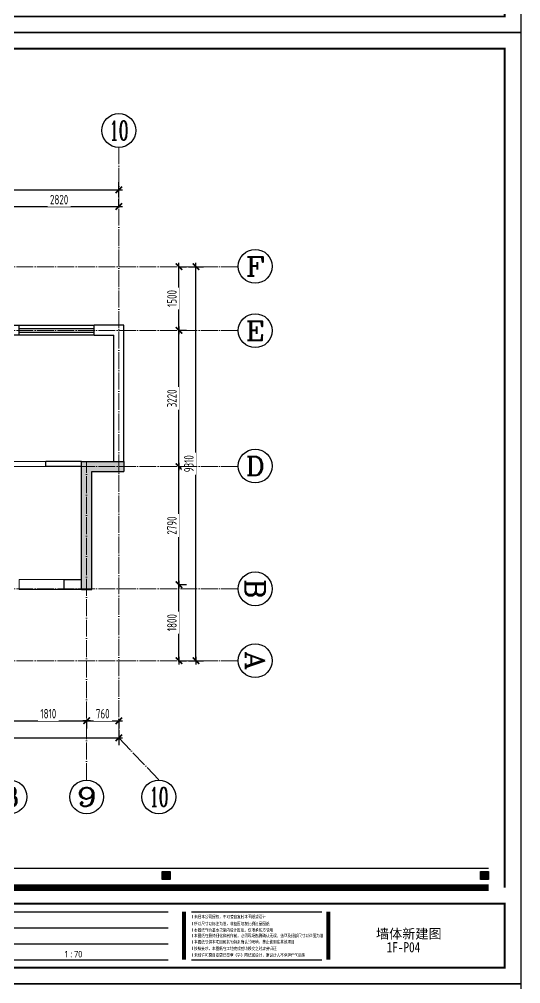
# Model space of a CAD drawing. Header units: inches. Extents: x -50945 to 250244, y -404780 to 18493.
# Drawn here: x 143053 to 154891, y -292400 to -269611 of the extents above; entities that cross this region are included whole.
import ezdxf
from ezdxf.enums import TextEntityAlignment as Align

# ---------------------------------------------------------------- set-up
doc = ezdxf.new("R2010")
doc.units = ezdxf.units.IN
doc.header["$MEASUREMENT"] = 0
doc.linetypes.add('DOTE', pattern=[2.42, 2, -0.2, 0.02, -0.2])
for name, color, linetype in [('0 @ 1 (1)', 7, 'Continuous'), ('15开关布置图-YJ', 2, 'Continuous'), ('AXIS', 1, 'Continuous'), ('AXIS_TEXT', 7, 'Continuous'), ('A图框', 7, 'Continuous'), ('D-ARCHI', 250, 'Continuous'), ('EVH 立面填充', 8, 'Continuous'), ('IBS-003-建筑窗框', 3, 'Continuous'), ('IBS-182-原建筑非承重墙', 150, 'Continuous'), ('IBS-200-原建筑承重墙柱', 200, 'Continuous'), ('IBS-63-原建筑窗', 63, 'Continuous'), ('外标注', 50, 'Continuous')]:
    doc.layers.add(name, color=color, linetype=linetype)
doc.layers.add('门', color=65, linetype='Continuous', lineweight=13)
doc.styles.add('04.YBC-外标注3.0', font='', dxfattribs={"width": 0.8, "height": 3})
doc.styles.add('05.YBC-内标注2.5', font='', dxfattribs={"width": 0.8, "height": 2.5})
doc.styles.add('_TCH_AXIS', font='COMPLEX', dxfattribs={"bigfont": 'GBCBIG'})
doc.styles.add('COMPLEX', font='COMPLEX')
doc.styles.add('HBA-DIMT', font='ARCHS.SHX', dxfattribs={"width": 0.8})
doc.styles.get("Standard").update_dxf_attribs({"font": 'Arial.ttf'})
doc.styles.add('宋体', font='', dxfattribs={"width": 0.8})
doc.styles.get('04.YBC-外标注3.0').set_extended_font_data('SimSun')
doc.styles.get('05.YBC-内标注2.5').set_extended_font_data('SimSun')
doc.styles.get('宋体').set_extended_font_data('SimSun')
doc.dimstyles.new('HBA_40', dxfattribs={"dimscale": 50, "dimtxt": 2.5, "dimasz": 0.1, "dimexe": 2, "dimexo": 2.5, "dimgap": 0.6, "dimtad": 1, "dimdec": 0, "dimrnd": 5, "dimzin": 0, "dimtxsty": 'HBA-DIMT', "dimblk": 'HBA_DIMENSION_TICK', "dimblk1": 'HBA_DIMENSION_TICK', "dimblk2": 'HBA_DIMENSION_TICK', "dimcen": 0.125, "dimclrd": 44, "dimclre": 44, "dimclrt": 2, "dimadec": 0, "dimazin": 0, "dimtfac": 1, "dimtdec": 0, "dimtix": 1, "dimtmove": 1, "dimatfit": 3, "dimldrblk": 'HBA_Leader_Dot', "dimfxl": 0, "dimtvp": 1, "dimtfill": 1, "dimtolj": 1, "dimtzin": 0, "dimarcsym": 0})

# ---------------------------------------------------------------- blocks, each defined once
blk = doc.blocks.new('HBA_DIMENSION_TICK')
at = {"color": 0, "linetype": 'ByBlock'}
for p, q in [((-10, 0), (0, 0)), ((0, 0), (10, 0))]:
    blk.add_line(p, q, dxfattribs=at)
at = {"color": 50, "linetype": 'ByBlock'}
blk.add_solid([(-10, -7), (-7, -10), (7, 10), (10, 7)], dxfattribs=at)
blk = doc.blocks.new('*D352')
at = {"layer": 'Defpoints', "color": 0, "transparency": 16777216}
for p in [(142833, -285932), (144643, -285932), (144643, -286187)]:
    blk.add_point(p, dxfattribs=at)
at = {"layer": '外标注', "color": 44, "lineweight": -2, "transparency": 16777216}
for p, q in [((142833, -286157), (142833, -286367)), ((142842, -286187), (144634, -286187)), ((144643, -286157), (144643, -286367))]:
    blk.add_line(p, q, dxfattribs=at)
at = {"layer": '外标注', "color": 44, "lineweight": -2, "transparency": 16777216, "xscale": 9, "yscale": 9, "zscale": 9, "rotation": 180}
blk.add_blockref('HBA_DIMENSION_TICK', (142833, -286187), dxfattribs=at)
at = {"layer": '外标注', "color": 44, "lineweight": -2, "transparency": 16777216, "xscale": 9, "yscale": 9, "zscale": 9}
blk.add_blockref('HBA_DIMENSION_TICK', (144643, -286187), dxfattribs=at)
at = {"layer": '外标注', "color": 2, "transparency": 16777216, "insert": (143738, -286020), "char_height": 225, "attachment_point": 5, "style": 'HBA-DIMT', "bg_fill": 3, "box_fill_scale": 1.25, "bg_fill_color": 256, "bg_fill_true_color": 13158600, "bg_fill_transparency": 0}
blk.add_mtext('\\A1;1810', dxfattribs=at)
blk = doc.blocks.new('HBA_Leader_Dot')
at = {"color": 0, "linetype": 'ByBlock'}
blk.add_line((-5, 0), (-10, 0), dxfattribs=at)
at = {"color": 0, "linetype": 'ByBlock', "const_width": 5}
blk.add_lwpolyline([(-2.5, 0, 1), (2.5, 0, 1)], format="xyb", close=True, dxfattribs=at)
blk = doc.blocks.new('*D353')
at = {"layer": 'Defpoints', "color": 0, "transparency": 16777216}
for p in [(144643, -285932), (145403, -285932), (145403, -286187)]:
    blk.add_point(p, dxfattribs=at)
at = {"layer": '外标注', "color": 44, "lineweight": -2, "transparency": 16777216}
for p, q in [((144643, -286157), (144643, -286367)), ((144652, -286187), (145394, -286187)), ((145403, -286157), (145403, -286367))]:
    blk.add_line(p, q, dxfattribs=at)
at = {"layer": '外标注', "color": 44, "lineweight": -2, "transparency": 16777216, "xscale": 9, "yscale": 9, "zscale": 9, "rotation": 180}
blk.add_blockref('HBA_DIMENSION_TICK', (144643, -286187), dxfattribs=at)
at = {"layer": '外标注', "color": 44, "lineweight": -2, "transparency": 16777216, "xscale": 9, "yscale": 9, "zscale": 9}
blk.add_blockref('HBA_DIMENSION_TICK', (145403, -286187), dxfattribs=at)
at = {"layer": '外标注', "color": 2, "transparency": 16777216, "insert": (145023, -286020), "char_height": 225, "attachment_point": 5, "style": 'HBA-DIMT', "bg_fill": 3, "box_fill_scale": 1.25, "bg_fill_color": 256, "bg_fill_true_color": 13158600, "bg_fill_transparency": 0}
blk.add_mtext('\\A1;760', dxfattribs=at)
blk = doc.blocks.new('*D354')
at = {"layer": 'Defpoints', "color": 0, "transparency": 16777216}
for p in [(130703, -286187), (145403, -286187), (145403, -286587)]:
    blk.add_point(p, dxfattribs=at)
at = {"layer": '外标注', "color": 44, "lineweight": -2, "transparency": 16777216}
for p, q in [((130703, -286412), (130703, -286767)), ((145403, -286412), (145403, -286767)), ((130712, -286587), (145394, -286587))]:
    blk.add_line(p, q, dxfattribs=at)
at = {"layer": '外标注', "color": 44, "lineweight": -2, "transparency": 16777216, "xscale": 9, "yscale": 9, "zscale": 9, "rotation": 180}
blk.add_blockref('HBA_DIMENSION_TICK', (130703, -286587), dxfattribs=at)
at = {"layer": '外标注', "color": 44, "lineweight": -2, "transparency": 16777216, "xscale": 9, "yscale": 9, "zscale": 9}
blk.add_blockref('HBA_DIMENSION_TICK', (145403, -286587), dxfattribs=at)
at = {"layer": '外标注', "color": 2, "transparency": 16777216, "insert": (138053, -286420), "char_height": 225, "attachment_point": 5, "style": 'HBA-DIMT', "bg_fill": 3, "box_fill_scale": 1.25, "bg_fill_color": 256, "bg_fill_true_color": 13158600, "bg_fill_transparency": 0}
blk.add_mtext('\\A1;14700', dxfattribs=at)
blk = doc.blocks.new('*D355')
at = {"layer": 'Defpoints', "color": 0, "transparency": 16777216}
for p in [(146581, -282969), (146823, -282969), (146581, -284767)]:
    blk.add_point(p, dxfattribs=at)
at = {"layer": '外标注', "color": 44, "lineweight": -2, "transparency": 16777216}
for p, q in [((146806, -282969), (147003, -282969)), ((146823, -284758), (146823, -282978)), ((146806, -284767), (147003, -284767))]:
    blk.add_line(p, q, dxfattribs=at)
at = {"layer": '外标注', "color": 44, "lineweight": -2, "transparency": 16777216, "xscale": 9, "yscale": 9, "zscale": 9}
for p, rotation in [((146823, -282969), 90), ((146823, -284767), 270)]:
    blk.add_blockref('HBA_DIMENSION_TICK', p, dxfattribs=dict(at, rotation=rotation))
at = {"layer": '外标注', "color": 2, "transparency": 16777216, "insert": (146656, -283868), "char_height": 225, "attachment_point": 5, "rotation": 90, "style": 'HBA-DIMT', "bg_fill": 3, "box_fill_scale": 1.25, "bg_fill_color": 256, "bg_fill_true_color": 13158600, "bg_fill_transparency": 0}
blk.add_mtext('\\A1;1800', dxfattribs=at)
blk = doc.blocks.new('*D356')
at = {"layer": 'Defpoints', "color": 0, "transparency": 16777216}
for p in [(146581, -280179), (146823, -280179), (146581, -282969)]:
    blk.add_point(p, dxfattribs=at)
at = {"layer": '外标注', "color": 44, "lineweight": -2, "transparency": 16777216}
for p, q in [((146806, -280179), (147003, -280179)), ((146823, -282960), (146823, -280188)), ((146806, -282969), (147003, -282969))]:
    blk.add_line(p, q, dxfattribs=at)
at = {"layer": '外标注', "color": 44, "lineweight": -2, "transparency": 16777216, "xscale": 9, "yscale": 9, "zscale": 9}
for p, rotation in [((146823, -280179), 90), ((146823, -282969), 270)]:
    blk.add_blockref('HBA_DIMENSION_TICK', p, dxfattribs=dict(at, rotation=rotation))
at = {"layer": '外标注', "color": 2, "transparency": 16777216, "insert": (146656, -281574), "char_height": 225, "attachment_point": 5, "rotation": 90, "style": 'HBA-DIMT', "bg_fill": 3, "box_fill_scale": 1.25, "bg_fill_color": 256, "bg_fill_true_color": 13158600, "bg_fill_transparency": 0}
blk.add_mtext('\\A1;2790', dxfattribs=at)
blk = doc.blocks.new('*D357')
at = {"layer": 'Defpoints', "color": 0, "transparency": 16777216}
for p in [(146581, -276959), (146823, -276959), (146581, -280179)]:
    blk.add_point(p, dxfattribs=at)
at = {"layer": '外标注', "color": 44, "lineweight": -2, "transparency": 16777216}
for p, q in [((146806, -276959), (147003, -276959)), ((146823, -280170), (146823, -276968)), ((146806, -280179), (147003, -280179))]:
    blk.add_line(p, q, dxfattribs=at)
at = {"layer": '外标注', "color": 44, "lineweight": -2, "transparency": 16777216, "xscale": 9, "yscale": 9, "zscale": 9}
for p, rotation in [((146823, -276959), 90), ((146823, -280179), 270)]:
    blk.add_blockref('HBA_DIMENSION_TICK', p, dxfattribs=dict(at, rotation=rotation))
at = {"layer": '外标注', "color": 2, "transparency": 16777216, "insert": (146656, -278569), "char_height": 225, "attachment_point": 5, "rotation": 90, "style": 'HBA-DIMT', "bg_fill": 3, "box_fill_scale": 1.25, "bg_fill_color": 256, "bg_fill_true_color": 13158600, "bg_fill_transparency": 0}
blk.add_mtext('\\A1;3220', dxfattribs=at)
blk = doc.blocks.new('*D358')
at = {"layer": 'Defpoints', "color": 0, "transparency": 16777216}
for p in [(146581, -275458), (146823, -275458), (146581, -276959)]:
    blk.add_point(p, dxfattribs=at)
at = {"layer": '外标注', "color": 44, "lineweight": -2, "transparency": 16777216}
for p, q in [((146806, -275458), (147003, -275458)), ((146823, -276950), (146823, -275467)), ((146806, -276959), (147003, -276959))]:
    blk.add_line(p, q, dxfattribs=at)
at = {"layer": '外标注', "color": 44, "lineweight": -2, "transparency": 16777216, "xscale": 9, "yscale": 9, "zscale": 9}
for p, rotation in [((146823, -275458), 90), ((146823, -276959), 270)]:
    blk.add_blockref('HBA_DIMENSION_TICK', p, dxfattribs=dict(at, rotation=rotation))
at = {"layer": '外标注', "color": 2, "transparency": 16777216, "insert": (146656, -276208), "char_height": 225, "attachment_point": 5, "rotation": 90, "style": 'HBA-DIMT', "bg_fill": 3, "box_fill_scale": 1.25, "bg_fill_color": 256, "bg_fill_true_color": 13158600, "bg_fill_transparency": 0}
blk.add_mtext('\\A1;1500', dxfattribs=at)
blk = doc.blocks.new('*D359')
at = {"layer": 'Defpoints', "color": 0, "transparency": 16777216}
for p in [(146823, -275458), (147223, -275458), (146823, -284767)]:
    blk.add_point(p, dxfattribs=at)
at = {"layer": '外标注', "color": 44, "lineweight": -2, "transparency": 16777216}
for p, q in [((147048, -275458), (147403, -275458)), ((147223, -284758), (147223, -275467)), ((147048, -284767), (147403, -284767))]:
    blk.add_line(p, q, dxfattribs=at)
at = {"layer": '外标注', "color": 44, "lineweight": -2, "transparency": 16777216, "xscale": 9, "yscale": 9, "zscale": 9}
for p, rotation in [((147223, -275458), 90), ((147223, -284767), 270)]:
    blk.add_blockref('HBA_DIMENSION_TICK', p, dxfattribs=dict(at, rotation=rotation))
at = {"layer": '外标注', "color": 2, "transparency": 16777216, "insert": (147056, -280113), "char_height": 225, "attachment_point": 5, "rotation": 90, "style": 'HBA-DIMT', "bg_fill": 3, "box_fill_scale": 1.25, "bg_fill_color": 256, "bg_fill_true_color": 13158600, "bg_fill_transparency": 0}
blk.add_mtext('\\A1;9310', dxfattribs=at)
blk = doc.blocks.new('*D363')
at = {"layer": 'Defpoints', "color": 0, "transparency": 16777216}
for p in [(145403, -274038), (142583, -274263), (145403, -274263)]:
    blk.add_point(p, dxfattribs=at)
at = {"layer": '外标注', "color": 44, "lineweight": -2, "transparency": 16777216}
for p, q in [((142583, -274038), (142583, -273858)), ((145403, -274038), (145403, -273858)), ((142592, -274038), (145394, -274038))]:
    blk.add_line(p, q, dxfattribs=at)
at = {"layer": '外标注', "color": 44, "lineweight": -2, "transparency": 16777216, "xscale": 9, "yscale": 9, "zscale": 9, "rotation": 180}
blk.add_blockref('HBA_DIMENSION_TICK', (142583, -274038), dxfattribs=at)
at = {"layer": '外标注', "color": 44, "lineweight": -2, "transparency": 16777216, "xscale": 9, "yscale": 9, "zscale": 9}
blk.add_blockref('HBA_DIMENSION_TICK', (145403, -274038), dxfattribs=at)
at = {"layer": '外标注', "color": 2, "transparency": 16777216, "insert": (143993, -273872), "char_height": 225, "attachment_point": 5, "style": 'HBA-DIMT', "bg_fill": 3, "box_fill_scale": 1.25, "bg_fill_color": 256, "bg_fill_true_color": 13158600, "bg_fill_transparency": 0}
blk.add_mtext('\\A1;2820', dxfattribs=at)
blk = doc.blocks.new('*D364')
at = {"layer": 'Defpoints', "color": 0, "transparency": 16777216}
for p in [(145403, -273638), (130703, -274038), (145403, -274038)]:
    blk.add_point(p, dxfattribs=at)
at = {"layer": '外标注', "color": 44, "lineweight": -2, "transparency": 16777216}
for p, q in [((130703, -273813), (130703, -273458)), ((145403, -273813), (145403, -273458)), ((130712, -273638), (145394, -273638))]:
    blk.add_line(p, q, dxfattribs=at)
at = {"layer": '外标注', "color": 44, "lineweight": -2, "transparency": 16777216, "xscale": 9, "yscale": 9, "zscale": 9, "rotation": 180}
blk.add_blockref('HBA_DIMENSION_TICK', (130703, -273638), dxfattribs=at)
at = {"layer": '外标注', "color": 44, "lineweight": -2, "transparency": 16777216, "xscale": 9, "yscale": 9, "zscale": 9}
blk.add_blockref('HBA_DIMENSION_TICK', (145403, -273638), dxfattribs=at)
at = {"layer": '外标注', "color": 2, "transparency": 16777216, "insert": (138053, -273472), "char_height": 225, "attachment_point": 5, "style": 'HBA-DIMT', "bg_fill": 3, "box_fill_scale": 1.25, "bg_fill_color": 256, "bg_fill_true_color": 13158600, "bg_fill_transparency": 0}
blk.add_mtext('\\A1;14700', dxfattribs=at)
blk = doc.blocks.new('_AXISO')
blk.add_circle((0, 0), 0.5)
at = {"layer": 'AXIS_TEXT', "style": 'COMPLEX', "width": 1.041667}
blk.add_attdef('A', text='', height=0.56, dxfattribs=at).set_placement((-0.25, -0.28), (0.25, -0.28), align=Align.FIT)
blk = doc.blocks.new('gegwe')
h = blk.add_hatch(color=9)
h.paths.add_polyline_path([(189652, -49616), (189652, -49028), (189629, -49028), (189629, -49617), (189269, -49867), (189269, -49028), (189267, -49028), (189246, -49028), (189246, -51182), (190039, -51182), (190039, -49027), (190014, -49027), (190014, -49865), (190014, -49868)])
h.paths.add_polyline_path([(190014, -49898), (190014, -51161), (189269, -51161), (189269, -49898), (189642, -49636)], flags=16)
h.paths.add_polyline_path([(189641, -49706), (189653, -49716), (189653, -50844), (189629, -50844), (189629, -49716)], flags=0)
h.paths.add_polyline_path([(189825, -49834), (189847, -49852), (189847, -51000), (189439, -51000), (189439, -49849), (189461, -49834), (189461, -50979), (189825, -50979)], flags=0)
h.paths.add_polyline_path([(189439, -49636), (189459, -49620), (189459, -49028), (189439, -49028)], flags=17)
h.paths.add_polyline_path([(189822, -49620), (189847, -49637), (189847, -49027), (189822, -49027)])
at = {"color": 9}
for points in [[(189267, -49028), (189246, -49028), (189246, -51182), (190039, -51182), (190039, -49027), (190014, -49027), (190014, -49865), (190014, -49868)], [(189269, -49867), (189269, -49028), (189267, -49028)], [(189269, -49867), (189629, -49617), (189629, -49028)], [(189439, -49028), (189459, -49028), (189459, -49620), (189439, -49636), (189439, -49028)], [(189629, -49028), (189650, -49028), (189652, -49028), (189652, -49616), (190014, -49868)], [(190014, -49898), (189642, -49636), (189269, -49898)], [(189641, -49706), (189653, -49716), (189653, -50844), (189629, -50844), (189629, -49716), (189641, -49706)], [(190014, -49898), (190014, -51161), (189269, -51161), (189269, -49898)], [(189439, -49849), (189439, -51000), (189847, -51000), (189847, -49852), (189825, -49834), (189825, -50979), (189461, -50979), (189461, -49834), (189461, -49834), (189439, -49849)]]:
    blk.add_lwpolyline(points, dxfattribs=at)
blk.add_lwpolyline([(189822, -49027), (189842, -49027), (189847, -49027), (189847, -49637), (189822, -49620), (189822, -49027)], close=True, dxfattribs=at)
blk = doc.blocks.new('gegeg')
at = {"layer": 'A图框'}
h = blk.add_hatch(color=256, dxfattribs=at)
h.dxf.hatch_style = 1
h.paths.add_polyline_path([(133887, -57733), (134062, -57733), (134062, -57558), (133887, -57558)])
h = blk.add_hatch(color=256, dxfattribs=at)
h.dxf.hatch_style = 1
h.paths.add_polyline_path([(140844, -57733), (141019, -57733), (141019, -57558), (140844, -57558)])
h = blk.add_hatch(color=256, dxfattribs=at)
h.dxf.hatch_style = 1
h.paths.add_polyline_path([(147800, -57733), (147975, -57733), (147975, -57558), (147800, -57558)])
h = blk.add_hatch(color=256, dxfattribs=at)
h.dxf.hatch_style = 1
h.paths.add_polyline_path([(154931, -57558), (154756, -57558), (154756, -57733), (154931, -57733)])
h = blk.add_hatch(color=256, dxfattribs=at)
h.dxf.hatch_style = 1
h.paths.add_polyline_path([(161887, -57558), (161712, -57558), (161712, -57733), (161887, -57733)])
for points in [[(134739, -58777), (134739, -59093), (134540, -58756), (134463, -58756), (134463, -59217), (134420, -59217), (134420, -59237), (134529, -59237), (134529, -59217), (134483, -59217), (134483, -58794), (134745, -59237), (134761, -59237), (134761, -58777), (134804, -58777), (134804, -58756), (134693, -58756), (134693, -58777)], [(134914, -59212), (134909, -59229), (134893, -59235), (134879, -59235), (134879, -59253), (135145, -59253), (135170, -59139), (135158, -59133), (135153, -59151), (135121, -59209), (135116, -59214), (135061, -59235), (135000, -59235), (134986, -59229), (134980, -59212), (134980, -58994), (135047, -58994), (135082, -59011), (135091, -59061), (135091, -59073), (135105, -59073), (135105, -58901), (135091, -58901), (135091, -58919), (135082, -58962), (135047, -58977), (134980, -58977), (134980, -58796), (134986, -58779), (135000, -58774), (135065, -58773), (135114, -58794), (135151, -58861), (135163, -58855), (135137, -58756), (134881, -58756), (134881, -58773), (134893, -58773), (134909, -58779), (134914, -58797)], [(135417, -58811), (135426, -58787), (135445, -58779), (135506, -58779), (135506, -58756), (135256, -58756), (135256, -58779), (135317, -58779), (135338, -58787), (135344, -58810), (135344, -59182), (135339, -59205), (135316, -59213), (135256, -59213), (135256, -59237), (135506, -59237), (135506, -59213), (135446, -59213), (135427, -59206), (135417, -59182)], [(135837, -59038), (135882, -59078), (135903, -59132), (135902, -59152), (135881, -59208), (135872, -59220), (135825, -59243), (135813, -59242), (135761, -59214), (135741, -59189), (135716, -59118), (135702, -59123), (135721, -59263), (135737, -59248), (135751, -59243), (135823, -59263), (135863, -59257), (135916, -59223), (135949, -59199), (135968, -59131), (135971, -59105), (135945, -59040), (135909, -59002), (135837, -58960), (135798, -58947), (135768, -58935), (135738, -58864), (135753, -58809), (135762, -58797), (135809, -58778), (135816, -58777), (135869, -58797), (135880, -58811), (135910, -58880), (135922, -58873), (135912, -58756), (135903, -58771), (135889, -58777), (135860, -58765), (135816, -58756), (135782, -58762), (135736, -58794), (135724, -58813), (135707, -58877), (135707, -58896), (135730, -58964), (135755, -58986)], [(136289, -59003), (136289, -59216), (136284, -59234), (136268, -59240), (136256, -59240), (136256, -59258), (136379, -59258), (136379, -59240), (136367, -59240), (136353, -59234), (136346, -59218), (136346, -58797), (136353, -58780), (136367, -58774), (136377, -58774), (136377, -58756), (136258, -58756), (136258, -58774), (136268, -58774), (136284, -58780), (136289, -58797), (136289, -58975), (136150, -58975), (136150, -58797), (136157, -58780), (136172, -58774), (136180, -58774), (136180, -58756), (136062, -58756), (136062, -58774), (136072, -58774), (136088, -58780), (136093, -58797), (136093, -59216), (136088, -59234), (136072, -59240), (136060, -59240), (136060, -59258), (136183, -59258), (136183, -59240), (136171, -59240), (136157, -59235), (136150, -59217), (136150, -59003)], [(136534, -59212), (136530, -59229), (136514, -59235), (136499, -59235), (136499, -59253), (136765, -59253), (136791, -59139), (136779, -59133), (136774, -59151), (136742, -59209), (136736, -59214), (136681, -59235), (136621, -59235), (136607, -59229), (136600, -59212), (136600, -58994), (136667, -58994), (136702, -59011), (136711, -59061), (136711, -59073), (136725, -59073), (136725, -58901), (136711, -58901), (136711, -58919), (136702, -58962), (136668, -58977), (136600, -58977), (136600, -58796), (136606, -58779), (136620, -58774), (136686, -58773), (136734, -58794), (136771, -58861), (136783, -58855), (136758, -58756), (136502, -58756), (136502, -58773), (136513, -58773), (136530, -58779), (136534, -58797)], [(138503, -59104), (138503, -59096), (136951, -59096), (136951, -59104)]]:
    blk.add_hatch(color=256, dxfattribs=at).paths.add_polyline_path(points)
for p, q in [((133887, -57482), (161887, -57482)), ((147184, -58433), (150684, -58433)), ((151384, -58433), (154884, -58433)), ((155398, -58433), (158242, -58433)), ((147184, -58783), (150684, -58783)), ((151384, -58783), (154884, -58783)), ((147184, -59133), (150684, -59133)), ((151384, -59133), (154884, -59133)), ((138761, -59483), (146834, -59483)), ((147184, -59483), (150684, -59483)), ((151384, -59483), (154884, -59483)), ((155398, -59483), (158242, -59483))]:
    blk.add_line(p, q, dxfattribs=at)
for points in [[(162587, -39218), (162587, -60008), (133187, -60008), (133187, -39218)], [(133431, -40125), (133643, -40125), (133643, -42755), (133431, -42755)], [(134062, -57558), (133887, -57558), (133887, -57733), (134062, -57733)], [(141019, -57558), (140844, -57558), (140844, -57733), (141019, -57733)], [(147975, -57558), (147800, -57558), (147800, -57733), (147975, -57733)], [(154756, -57558), (154931, -57558), (154931, -57733), (154756, -57733)], [(161712, -57558), (161887, -57558), (161887, -57733), (161712, -57733)], [(134739, -58777), (134739, -59093), (134540, -58756), (134463, -58756), (134463, -59217), (134420, -59217), (134420, -59237), (134529, -59237), (134529, -59217), (134483, -59217), (134483, -58794), (134745, -59237), (134761, -59237), (134761, -58777), (134804, -58777), (134804, -58756), (134693, -58756), (134693, -58777), (134739, -58777)], [(135256, -58756), (135506, -58756), (135506, -58779), (135445, -58779), (135426, -58787), (135417, -58811), (135417, -59182), (135427, -59206), (135446, -59213), (135506, -59213), (135506, -59237), (135256, -59237), (135256, -59213), (135316, -59213), (135339, -59205), (135344, -59182), (135344, -58810), (135338, -58787), (135317, -58779), (135256, -58779), (135256, -58756)], [(136951, -59096), (138503, -59096), (138503, -59104), (136951, -59104)]]:
    blk.add_lwpolyline(points, close=True, dxfattribs=at)
for points, const_width in [([(133537, -40125), (133537, -39568), (162237, -39568), (162237, -57908)], 42), ([(133537, -57908), (133537, -42755)], 42), ([(161887, -57908), (133887, -57908)], 140), ([(138761, -58433), (138761, -59483)], 84), ([(146834, -58433), (146834, -59483)], 84), ([(151034, -58433), (151034, -59483)], 84), ([(155234, -58433), (155234, -59483)], 84), ([(158387, -58433), (158387, -59483)], 84)]:
    blk.add_lwpolyline(points, dxfattribs=dict(at, const_width=const_width))
at = {"layer": 'A图框', "const_width": 42}
blk.add_lwpolyline([(133537, -58258), (162237, -58258), (162237, -59658), (133537, -59658)], close=True, dxfattribs=at)
at = {"layer": 'A图框'}
for points in [[(134882, -58756), (135137, -58756), (135163, -58855), (135151, -58861), (135116, -58798), (135112, -58793), (135065, -58773), (135000, -58774), (134986, -58779), (134980, -58796), (134980, -58977), (135047, -58977), (135082, -58962), (135091, -58919), (135091, -58901), (135105, -58901), (135105, -59073), (135091, -59073), (135091, -59061), (135082, -59011), (135047, -58994), (134980, -58994), (134980, -59212), (134986, -59229), (135000, -59235), (135061, -59235), (135116, -59214), (135121, -59209), (135153, -59151), (135158, -59133), (135170, -59139), (135145, -59253), (134879, -59253), (134879, -59235), (134893, -59235), (134909, -59229), (134914, -59212), (134914, -58797), (134909, -58779), (134893, -58773), (134881, -58773), (134881, -58756)], [(135910, -58880), (135922, -58873), (135912, -58756), (135903, -58771), (135889, -58777), (135860, -58765), (135816, -58756), (135782, -58762), (135736, -58794), (135724, -58813), (135707, -58877), (135707, -58896), (135730, -58964), (135755, -58986), (135837, -59038), (135882, -59078), (135903, -59132), (135902, -59152), (135881, -59208), (135872, -59220), (135825, -59243), (135813, -59242), (135761, -59214), (135741, -59189), (135716, -59118), (135702, -59123), (135721, -59263), (135737, -59248), (135751, -59243), (135823, -59263), (135863, -59257), (135916, -59223), (135949, -59199), (135968, -59131), (135971, -59105), (135945, -59040), (135909, -59002), (135837, -58960), (135798, -58947), (135768, -58935), (135738, -58864), (135753, -58809), (135762, -58797), (135809, -58778), (135816, -58777), (135869, -58797), (135880, -58811), (135910, -58880)], [(136258, -58756), (136377, -58756), (136377, -58774), (136367, -58774), (136353, -58780), (136346, -58797), (136346, -59218), (136353, -59234), (136367, -59240), (136379, -59240), (136379, -59258), (136256, -59258), (136256, -59240), (136268, -59240), (136284, -59234), (136289, -59216), (136289, -59003), (136150, -59003), (136150, -59217), (136157, -59235), (136171, -59240), (136183, -59240), (136183, -59258), (136060, -59258), (136060, -59240), (136072, -59240), (136088, -59234), (136093, -59216), (136093, -58797), (136088, -58780), (136072, -58774), (136062, -58774), (136062, -58756), (136180, -58756), (136180, -58774), (136172, -58774), (136157, -58780), (136150, -58797), (136150, -58975), (136289, -58975), (136289, -58797), (136284, -58780), (136268, -58774), (136258, -58774), (136258, -58756)], [(136502, -58756), (136758, -58756), (136783, -58855), (136771, -58861), (136736, -58798), (136732, -58793), (136686, -58773), (136620, -58774), (136606, -58779), (136600, -58796), (136600, -58977), (136668, -58977), (136702, -58962), (136711, -58919), (136711, -58901), (136725, -58901), (136725, -59073), (136711, -59073), (136711, -59061), (136702, -59011), (136667, -58994), (136600, -58994), (136600, -59212), (136607, -59229), (136621, -59235), (136681, -59235), (136736, -59214), (136742, -59209), (136774, -59151), (136779, -59133), (136791, -59139), (136765, -59253), (136499, -59253), (136499, -59235), (136514, -59235), (136530, -59229), (136534, -59212), (136534, -58797), (136530, -58779), (136513, -58773), (136502, -58773), (136502, -58756)]]:
    blk.add_lwpolyline(points, dxfattribs=at)
at = {"layer": '15开关布置图-YJ', "color": 2, "xscale": 0.5119999999988067, "yscale": 0.5119999999988067, "zscale": 0.5119999999988067}
blk.add_blockref('gegwe', (36914, -33299), dxfattribs=at)
at = {"layer": '0 @ 1 (1)', "insert": (152579, -59363), "char_height": 175, "width": 3199.54, "attachment_point": 4, "style": '05.YBC-内标注2.5'}
blk.add_mtext('{\\fMicrosoft YaHei|b0|i0|c134|p34;\\H0.8x; 1 : 70}', dxfattribs=at)
at = {"layer": 'A图框', "rotation": 90, "style": '04.YBC-外标注3.0'}
for s, insert, char_height, width, attachment_point in [('版权由重庆内舍空间设计有限公司全权所有', (133460, -42471), 105, 2420.6, 1), ('©', (133559, -42567), 210, 191.34, 5)]:
    blk.add_mtext(s, dxfattribs=dict(at, insert=insert, char_height=char_height, width=width, attachment_point=attachment_point))
at = {"layer": 'A图框', "char_height": 70, "attachment_point": 1, "style": '04.YBC-外标注3.0'}
for s, width, insert in [('{\\fArial Unicode MS|b0|i0|c134|p0;l 未经本公司授权，不可擅自复制本图纸或设计}', 1842.18, (155405, -58508)), ('{\\fArial Unicode MS|b0|i0|c134|p0;l 所以尺寸以标注为准，非蓝图勿按比例测量图纸}', 1906.2, (155405, -58662)), ('{\\fArial Unicode MS|b0|i0|c134|p0;l 本图纸作为基本的室内设计图纸，仅限承包方使用}', 2550.12, (155405, -58801)), ('{\\fArial Unicode MS|b0|i0|c134|p0;l 本图纸在最终细化和制作前，必须现场勘测确认无误，造型及细部尺寸以详图为准}', 3701.19, (155405, -58923)), ('{\\fArial Unicode MS|b0|i0|c134|p0;l 本图纸仅供本项目和其他特别确认的场地，禁止使用在其他项目}', 3008.74, (155405, -59060)), ('{\\fArial Unicode MS|b0|i0|c134|p0;l 按照要求，本图纸在工地完成验收移交之时需要归还}', 1941.8, (155405, -59203)), ('{\\fArial Unicode MS|b0|i0|c134|p0;l 未经许可擅自变更已签章《字》图纸或设计，原设计人不承担任何后果}', 3026.66, (155405, -59346))]:
    blk.add_mtext_dynamic_manual_height_columns(s, width=width, gutter_width=1, heights=[0], dxfattribs=dict(at, insert=insert))

msp = doc.modelspace()

# ---------------------------------------------------------------- hatches: boundary and pattern name
at = {"layer": 'EVH 立面填充'}
h = msp.add_hatch(color=256, dxfattribs=at)
h.dxf.hatch_style = 1
h.paths.add_polyline_path([(144762.98, -280298.62), (145522.98, -280298.62), (145522.98, -280058.62), (144522.98, -280058.62), (144522.98, -283088.62), (144762.98, -283088.62)])

# ---------------------------------------------------------------- linework, layer by layer
at = {"layer": 'IBS-003-建筑窗框', "color": 251, "ltscale": 10}
for p, q in [((143052.98, -276838.62), (144822.98, -276838.62)), ((144822.98, -277078.62), (143052.98, -277078.62))]:
    msp.add_line(p, q, dxfattribs=at)
at = {"layer": 'IBS-182-原建筑非承重墙'}
for p, q in [((142702.98, -276838.62), (143052.98, -276838.62)), ((143052.98, -277078.62), (143052.98, -276838.62)), ((145522.98, -276838.62), (144822.98, -276838.62)), ((144822.98, -277078.62), (144822.98, -276838.62)), ((145522.98, -280058.62), (145522.98, -276838.62)), ((143052.98, -277078.62), (142702.98, -277078.62)), ((144822.98, -277078.62), (145282.98, -277078.62)), ((145282.98, -280058.62), (145282.98, -277078.62)), ((143682.98, -280178.62), (143682.98, -280058.62)), ((144522.98, -280058.62), (143682.98, -280058.62)), ((144522.98, -280178.62), (143682.98, -280178.62)), ((144112.98, -283088.62), (144112.98, -282848.62)), ((144112.98, -282848.62), (144522.98, -282848.62)), ((144522.98, -283088.62), (144112.98, -283088.62))]:
    msp.add_line(p, q, dxfattribs=at)
at = {"layer": 'IBS-200-原建筑承重墙柱', "ltscale": 0.02}
for p, q in [((144522.98, -283088.62), (144522.98, -280058.62)), ((144522.98, -280058.62), (145522.98, -280058.62)), ((145522.98, -280058.62), (145522.98, -280298.62)), ((144762.98, -283088.62), (144762.98, -280298.62)), ((144762.98, -280298.62), (145522.98, -280298.62)), ((144522.98, -283088.62), (144762.98, -283088.62))]:
    msp.add_line(p, q, dxfattribs=at)
at = {"layer": 'IBS-63-原建筑窗'}
for p, q in [((143052.98, -276918.62), (144822.98, -276918.62)), ((143052.98, -277006.2), (144822.98, -277006.2))]:
    msp.add_line(p, q, dxfattribs=at)
at = {"layer": '门', "color": 8, "lineweight": 5}
for points in [[(142802.98, -280058.62), (143682.98, -280058.62), (143682.98, -280178.62), (142802.98, -280178.62)], [(143052.68, -282848.62), (144112.98, -282848.62), (144112.98, -283088.62), (143052.68, -283088.62)]]:
    msp.add_lwpolyline(points, close=True, dxfattribs=at)

# ---------------------------------------------------------------- block references
at = {"layer": '15开关布置图-YJ', "color": 2}
for p, xscale, yscale, zscale in [((-20879.22, -205050.97), 1.081083904073584, 1.081083904073584, 1.081083904073584), ((-20880.44, -250002.3), 1.081091401797356, 1.081091401797356, 1.081091401797356)]:
    msp.add_blockref('gegeg', p, dxfattribs=dict(at, xscale=xscale, yscale=yscale, zscale=zscale))
at = {"layer": 'AXIS'}
ref = msp.add_blockref('_AXISO', (145402.98, -272238.38), dxfattribs=dict(at, xscale=800, yscale=800, zscale=800))
ref.add_attrib('A', '10', dxfattribs={"layer": 'AXIS_TEXT', "height": 452.548, "style": '_TCH_AXIS', "width": 0.724138}).set_placement((145176.71, -272464.65), (145629.25, -272464.65), align=Align.FIT)
ref = msp.add_blockref('_AXISO', (148622.98, -275448.38), dxfattribs=dict(at, xscale=800, yscale=800, zscale=800))
ref.add_attrib('A', 'F', dxfattribs={"layer": 'AXIS_TEXT', "height": 452.55, "style": '_TCH_AXIS', "width": 1.3125}).set_placement((148396.71, -275674.65), (148849.25, -275674.65), align=Align.FIT)
ref = msp.add_blockref('_AXISO', (148622.98, -276968.62), dxfattribs=dict(at, xscale=800, yscale=800, zscale=800))
ref.add_attrib('A', 'E', dxfattribs={"layer": 'AXIS_TEXT', "height": 452.55, "style": '_TCH_AXIS', "width": 1.3125}).set_placement((148396.71, -277194.89), (148849.25, -277194.89), align=Align.FIT)
ref = msp.add_blockref('_AXISO', (148622.98, -280168.39), dxfattribs=dict(at, xscale=800, yscale=800, zscale=800))
ref.add_attrib('A', 'D', dxfattribs={"layer": 'AXIS_TEXT', "height": 452.55, "style": '_TCH_AXIS', "width": 1.235294}).set_placement((148396.71, -280394.66), (148849.25, -280394.66), align=Align.FIT)
ref = msp.add_blockref('_AXISO', (148622.98, -283068.62), dxfattribs=dict(at, xscale=800, yscale=800, zscale=800, rotation=270))
ref.add_attrib('A', 'B', dxfattribs={"layer": 'AXIS_TEXT', "height": 452.55, "rotation": 270, "style": '_TCH_AXIS', "width": 1.235294}).set_placement((148396.71, -282842.34), (148396.71, -283294.89), align=Align.FIT)
ref = msp.add_blockref('_AXISO', (148622.98, -284766.95), dxfattribs=dict(at, xscale=800, yscale=800, zscale=800, rotation=270))
ref.add_attrib('A', 'A', dxfattribs={"layer": 'AXIS_TEXT', "height": 452.55, "rotation": 270, "style": '_TCH_AXIS', "width": 1.166667}).set_placement((148396.71, -284540.68), (148396.71, -284993.23), align=Align.FIT)
ref = msp.add_blockref('_AXISO', (142832.68, -287986.95), dxfattribs=dict(at, xscale=800, yscale=800, zscale=800))
ref.add_attrib('A', '8', dxfattribs={"layer": 'AXIS_TEXT', "height": 452.55, "style": '_TCH_AXIS', "width": 1.5}).set_placement((142606.4, -288213.23), (143058.95, -288213.23), align=Align.FIT)
ref = msp.add_blockref('_AXISO', (144642.98, -287986.95), dxfattribs=dict(at, xscale=800, yscale=800, zscale=800))
ref.add_attrib('A', '9', dxfattribs={"layer": 'AXIS_TEXT', "height": 452.55, "style": '_TCH_AXIS', "width": 1.5}).set_placement((144416.71, -288213.23), (144869.25, -288213.23), align=Align.FIT)
ref = msp.add_blockref('_AXISO', (146347.65, -287986.95), dxfattribs=dict(at, xscale=800, yscale=800, zscale=800))
ref.add_attrib('A', '10', dxfattribs={"layer": 'AXIS_TEXT', "height": 452.548, "style": '_TCH_AXIS', "width": 0.724138}).set_placement((146121.37, -288213.23), (146573.92, -288213.23), align=Align.FIT)

# ---------------------------------------------------------------- texts
at = {"color": 253, "insert": (151728.02, -291416.55), "char_height": 242.164, "attachment_point": 1, "style": '宋体'}
msp.add_mtext_dynamic_manual_height_columns('1F-P04', width=66.2668, gutter_width=16.21, heights=[0], dxfattribs=at)
at = {"layer": 'A图框', "insert": (151475, -291106.62), "char_height": 227.0292, "attachment_point": 1}
msp.add_mtext_dynamic_manual_height_columns('{\\fArial Unicode MS|b0|i0|c134|p0;墙体新建图}', width=2770.8358, gutter_width=16.21, heights=[0], dxfattribs=at)

# ---------------------------------------------------------------- dimensions: what is measured, and where the dimension line sits
at = {"layer": '外标注'}
for base, p1, p2, picture, middle in [((145402.98, -274038.38), (142582.98, -274262.96), (145402.98, -274262.96), '*D363', (143992.98, -273871.88)), ((144642.98, -286186.95), (142832.68, -285931.91), (144642.98, -285931.91), '*D352', (143737.83, -286020.45))]:
    dim = msp.add_linear_dim(base=base, p1=p1, p2=p2, dimstyle='HBA_40', override={"dimscale": 90, "dimfxl": 200, "dimfxlon": 1}, dxfattribs=at)
    dim.commit()
    dim.dimension.update_dxf_attribs({"geometry": picture, "text_midpoint": middle})
dim = msp.add_linear_dim(base=(146822.98, -282968.62), p1=(146581.2, -284766.95), p2=(146581.2, -282968.62), angle=270, dimstyle='HBA_40', override={"dimscale": 90, "dimfxl": 200, "dimfxlon": 1}, dxfattribs=at)
dim.commit()
dim.dimension.update_dxf_attribs({"geometry": '*D355', "text_midpoint": (146656.48, -283867.79)})

# ---------------------------------------------------------------- next in the draw order: dimensions: what is measured, and where the dimension line sits
for base, p1, p2, picture, middle in [((145402.98, -273638.38), (130702.98, -274038.38), (145402.98, -274038.38), '*D364', (138052.98, -273471.88)), ((145402.98, -286186.95), (144642.98, -285931.91), (145402.98, -285931.91), '*D353', (145022.98, -286020.45))]:
    dim = msp.add_linear_dim(base=base, p1=p1, p2=p2, dimstyle='HBA_40', override={"dimscale": 90, "dimfxl": 200, "dimfxlon": 1}, dxfattribs=at)
    dim.commit()
    dim.dimension.update_dxf_attribs({"geometry": picture, "text_midpoint": middle})
dim = msp.add_linear_dim(base=(146822.98, -280178.62), p1=(146581.2, -282968.62), p2=(146581.2, -280178.62), angle=270, dimstyle='HBA_40', override={"dimscale": 90, "dimfxl": 200, "dimfxlon": 1}, dxfattribs=at)
dim.commit()
dim.dimension.update_dxf_attribs({"geometry": '*D356', "text_midpoint": (146656.48, -281573.62)})

# ---------------------------------------------------------------- next in the draw order: dimensions: what is measured, and where the dimension line sits
dim = msp.add_linear_dim(base=(146822.98, -276958.62), p1=(146581.2, -280178.62), p2=(146581.2, -276958.62), angle=270, dimstyle='HBA_40', override={"dimscale": 90, "dimfxl": 200, "dimfxlon": 1}, dxfattribs=at)
dim.commit()
dim.dimension.update_dxf_attribs({"geometry": '*D357', "text_midpoint": (146656.48, -278568.62)})
dim = msp.add_linear_dim(base=(145402.98, -286586.95), p1=(130702.98, -286186.95), p2=(145402.98, -286186.95), dimstyle='HBA_40', override={"dimscale": 90, "dimfxl": 200, "dimfxlon": 1}, dxfattribs=at)
dim.commit()
dim.dimension.update_dxf_attribs({"geometry": '*D354', "text_midpoint": (138052.98, -286420.45)})

# ---------------------------------------------------------------- next in the draw order: linework, layer by layer
at = {"layer": 'D-ARCHI', "color": 251, "linetype": 'DOTE', "lineweight": 5, "ltscale": 200}
for p, q in [((145402.98, -286586.95), (145402.98, -272638.38)), ((144642.98, -287586.95), (144642.98, -280058.62)), ((145402.98, -286589.45), (146347.65, -287586.95))]:
    msp.add_line(p, q, dxfattribs=at)

# ---------------------------------------------------------------- next in the draw order: dimensions: what is measured, and where the dimension line sits
at = {"layer": '外标注'}
dim = msp.add_linear_dim(base=(146822.98, -275458.38), p1=(146581.2, -276958.62), p2=(146581.2, -275458.38), angle=270, dimstyle='HBA_40', override={"dimscale": 90, "dimfxl": 200, "dimfxlon": 1}, dxfattribs=at)
dim.commit()
dim.dimension.update_dxf_attribs({"geometry": '*D358', "text_midpoint": (146656.48, -276208.5)})

# ---------------------------------------------------------------- next in the draw order: dimensions: what is measured, and where the dimension line sits
dim = msp.add_linear_dim(base=(147222.98, -275458.38), p1=(146822.98, -284766.95), p2=(146822.98, -275458.38), angle=90, dimstyle='HBA_40', override={"dimscale": 90, "dimfxl": 200, "dimfxlon": 1}, dxfattribs=at)
dim.commit()
dim.dimension.update_dxf_attribs({"geometry": '*D359', "text_midpoint": (147056.48, -280112.66)})

# ---------------------------------------------------------------- next in the draw order: linework, layer by layer
at = {"layer": 'D-ARCHI', "color": 251, "linetype": 'DOTE', "lineweight": 5, "ltscale": 200}
for p, q in [((148222.98, -275458.38), (127895.72, -275458.38)), ((148222.98, -276968.62), (127882.98, -276968.62)), ((148222.98, -280178.62), (127895.72, -280178.62)), ((148222.98, -283068.62), (127895.72, -283068.62)), ((148222.98, -284766.95), (127895.72, -284766.95))]:
    msp.add_line(p, q, dxfattribs=at)

# ---------------------------------------------------------------- next in the draw order: block references
at = {"layer": '15开关布置图-YJ', "color": 2, "xscale": 1.081091401797356, "yscale": 1.081091401797356, "zscale": 1.081091401797356}
msp.add_blockref('gegeg', (-20880, -227526.41), dxfattribs=at)

doc.saveas('drawing.dxf')
